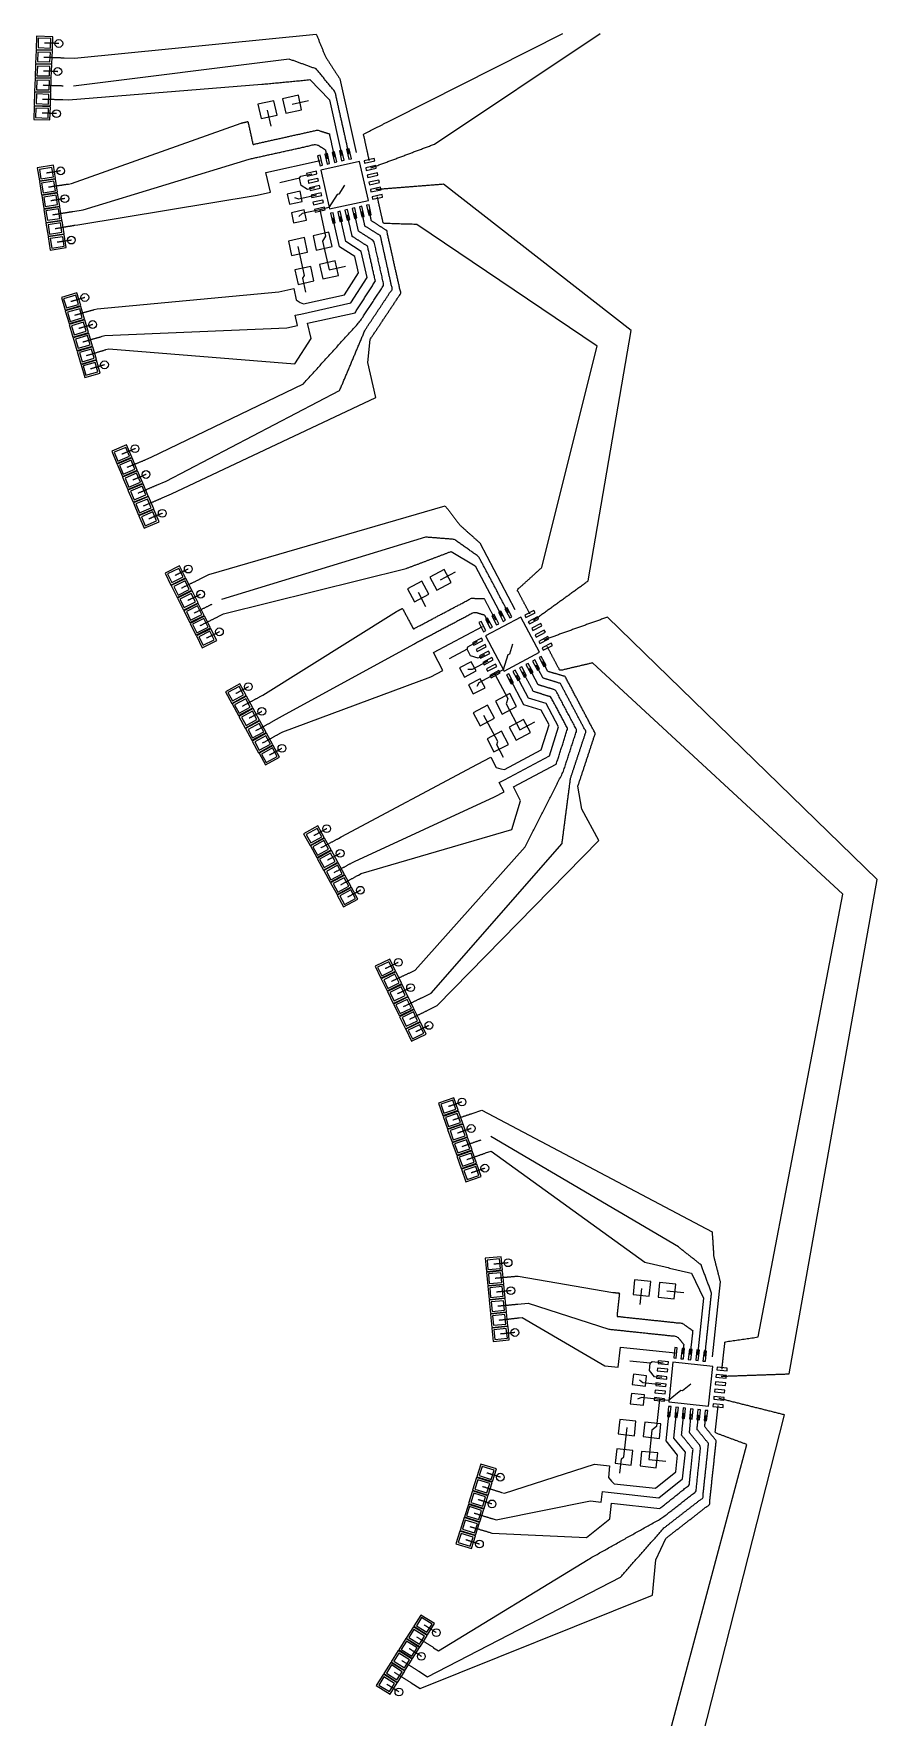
# Model space of a CAD drawing. Header units: millimetres. Extents: x 205 to 336, y 438 to 916.
# Drawn here: x 278.6 to 335.7, y 801.9 to 915.9 of the extents above; entities that cross this region are included whole.
import ezdxf

# ---------------------------------------------------------------- set-up
doc = ezdxf.new("R2010")
doc.units = ezdxf.units.MM
doc.header["$MEASUREMENT"] = 0
doc.layers.add('1_top copper', color=18, linetype='Continuous', true_color=0x000000)

msp = doc.modelspace()

# ---------------------------------------------------------------- linework, layer by layer
at = {"layer": '1_top copper'}
for p, q in [((281.33, 914.26), (297.7, 915.9)), ((302.92, 910.14), (314.39, 915.93)), ((305.7, 908.44), (316.93, 915.93)), ((280.63, 914.29), (281.33, 914.26)), ((295.87, 914.2), (281.27, 912.38)), ((280.94, 911.45), (294.03, 912.5)), ((280.54, 911.46), (280.94, 911.45)), ((281.13, 905.77), (292.63, 909.87)), ((281.92, 903.99), (293.17, 907.43)), ((280.93, 905.74), (281.13, 905.77)), ((281.57, 902.98), (293.71, 904.99)), ((319.03, 895.82), (306.31, 905.72)), ((281.22, 903.88), (281.92, 903.99)), ((281.37, 902.95), (281.57, 902.98)), ((316.73, 894.75), (304.51, 903)), ((282.87, 897.29), (295.17, 898.44)), ((282.68, 897.23), (282.87, 897.29)), ((283.4, 895.48), (295.71, 896)), ((316.12, 878.86), (319.03, 895.82)), ((283.21, 895.42), (283.4, 895.48)), ((283.47, 894.52), (283.66, 894.57)), ((283.66, 894.57), (296.26, 893.56)), ((312.98, 879.77), (316.73, 894.75)), ((286.54, 887.23), (296.83, 892.2)), ((287.55, 885.61), (299.28, 891.74)), ((287.91, 884.74), (301.74, 891.28)), ((286.17, 887.07), (286.54, 887.23)), ((286.9, 885.34), (287.55, 885.61)), ((287.27, 884.47), (287.91, 884.74)), ((290.44, 879.28), (306.42, 883.94)), ((305.11, 881.81), (291.28, 877.59)), ((291.43, 876.61), (303.79, 879.69)), ((289.81, 878.96), (290.44, 879.28)), ((291.07, 876.43), (291.43, 876.61)), ((294.09, 871.11), (303.13, 876.77)), ((335.68, 858.62), (317.42, 876.39)), ((295.43, 869.7), (304.3, 874.57)), ((333.35, 857.62), (316.41, 873.29)), ((295.44, 868.63), (305.47, 872.36)), ((293.91, 871.01), (294.09, 871.11)), ((294.81, 869.36), (295.43, 869.7)), ((295.26, 868.53), (295.44, 868.63)), ((299.38, 861.5), (308.61, 866.43)), ((300.29, 859.84), (309.77, 864.22)), ((299.21, 861.4), (299.38, 861.5)), ((300.74, 859.02), (310.94, 862.01)), ((304.39, 852.48), (311.85, 860.84)), ((305.48, 850.92), (314.34, 861.05)), ((305.89, 850.07), (316.84, 861.26)), ((300.11, 859.75), (300.29, 859.84)), ((300.56, 858.92), (300.74, 859.02)), ((329.71, 825.12), (335.68, 858.62)), ((327.61, 827.62), (333.35, 857.62)), ((304.03, 852.3), (304.39, 852.48)), ((304.85, 850.61), (305.48, 850.92)), ((305.26, 849.76), (305.89, 850.07)), ((308.25, 842.76), (308.91, 842.99)), ((308.91, 842.99), (324.5, 834.74)), ((322.22, 833.72), (309.53, 841.21)), ((309.17, 840.09), (309.55, 840.22)), ((309.55, 840.22), (319.94, 832.69)), ((311.17, 831.73), (311.37, 831.75)), ((311.37, 831.75), (317.77, 830.64)), ((311.35, 829.85), (312.06, 829.92)), ((312.06, 829.92), (317.5, 828.15)), ((311.44, 828.92), (311.64, 828.93)), ((311.64, 828.93), (317.24, 825.67)), ((320.42, 787.07), (329.41, 822.34)), ((318.39, 788.6), (326.84, 820.34)), ((310.44, 817.03), (316.53, 819)), ((310.25, 817.09), (310.44, 817.03)), ((309.88, 815.23), (316.27, 816.51)), ((309.69, 815.29), (309.88, 815.23)), ((309.41, 814.39), (309.6, 814.33)), ((309.6, 814.33), (316, 814.03)), ((305.99, 806.36), (316.11, 812.55)), ((305.24, 804.6), (318.29, 811.34)), ((304.73, 803.81), (320.47, 810.12)), ((305.65, 806.57), (305.99, 806.36)), ((304.64, 804.98), (305.24, 804.6)), ((304.14, 804.18), (304.73, 803.81))]:
    msp.add_line(p, q, dxfattribs=at)
for points in [[(279.84, 914.83), (279.87, 915.72), (278.77, 915.76), (278.74, 914.86)], [(279.72, 914.95), (279.74, 915.6), (278.89, 915.63), (278.87, 914.98)], [(279.77, 912.93), (279.8, 913.83), (278.7, 913.86), (278.67, 912.96)], [(279.81, 913.88), (279.84, 914.78), (278.74, 914.81), (278.71, 913.91)], [(279.68, 914.01), (279.71, 914.65), (278.86, 914.68), (278.84, 914.03)], [(279.74, 911.98), (279.77, 912.88), (278.67, 912.91), (278.64, 912.01)], [(279.62, 912.11), (279.64, 912.76), (278.79, 912.78), (278.77, 912.13)], [(279.65, 913.06), (279.67, 913.71), (278.83, 913.73), (278.8, 913.08)], [(279.71, 911.03), (279.74, 911.93), (278.64, 911.96), (278.61, 911.06)], [(279.59, 911.16), (279.61, 911.81), (278.76, 911.84), (278.74, 911.19)], [(296.71, 910.77), (296.5, 911.75), (295.42, 911.51), (295.64, 910.54)], [(279.68, 910.08), (279.71, 910.98), (278.61, 911.01), (278.58, 910.12)], [(279.56, 910.21), (279.58, 910.86), (278.73, 910.89), (278.71, 910.24)], [(295.05, 910.41), (294.84, 911.38), (293.76, 911.14), (293.98, 910.17)], [(300.08, 907.45), (299.93, 908.13), (299.76, 908.09), (299.91, 907.42)], [(280.05, 906.12), (279.91, 907.01), (278.82, 906.84), (278.96, 905.95)], [(298.13, 907.02), (297.98, 907.7), (297.8, 907.66), (297.96, 906.98)], [(301.23, 904.63), (300.64, 907.27), (298.01, 906.68), (298.59, 904.05)], [(298.61, 907.13), (298.46, 907.81), (298.29, 907.77), (298.44, 907.09)], [(299.1, 907.24), (298.95, 907.91), (298.78, 907.88), (298.93, 907.2)], [(299.59, 907.35), (299.44, 908.02), (299.27, 907.99), (299.42, 907.31)], [(300.98, 907.15), (301.66, 907.3), (301.62, 907.47), (300.94, 907.32)], [(301.09, 906.66), (301.77, 906.82), (301.73, 906.99), (301.05, 906.84)], [(279.91, 906.22), (279.81, 906.87), (278.97, 906.73), (279.07, 906.09)], [(280.2, 905.18), (280.06, 906.07), (278.97, 905.9), (279.11, 905.01)], [(280.05, 905.28), (279.95, 905.93), (279.11, 905.8), (279.21, 905.15)], [(297.08, 906.28), (297.75, 906.43), (297.72, 906.61), (297.04, 906.45)], [(297.18, 905.8), (297.86, 905.95), (297.82, 906.12), (297.15, 905.97)], [(301.2, 906.18), (301.88, 906.33), (301.84, 906.5), (301.16, 906.35)], [(301.31, 905.69), (301.98, 905.84), (301.95, 906.01), (301.27, 905.86)], [(280.34, 904.24), (280.2, 905.13), (279.12, 904.96), (279.26, 904.07)], [(280.2, 904.35), (280.1, 904.99), (279.26, 904.86), (279.36, 904.22)], [(296.76, 904.56), (296.61, 905.25), (295.73, 905.05), (295.89, 904.37)], [(297.29, 905.31), (297.97, 905.46), (297.93, 905.63), (297.25, 905.48)], [(297.4, 904.82), (298.08, 904.97), (298.04, 905.14), (297.36, 904.99)], [(297.51, 904.33), (298.19, 904.48), (298.15, 904.65), (297.47, 904.5)], [(301.41, 905.2), (302.09, 905.35), (302.05, 905.52), (301.38, 905.37)], [(301.52, 904.71), (302.2, 904.86), (302.16, 905.03), (301.49, 904.88)], [(280.49, 903.3), (280.35, 904.19), (279.26, 904.02), (279.4, 903.13)], [(280.35, 903.41), (280.25, 904.05), (279.41, 903.92), (279.51, 903.28)], [(297.05, 903.29), (296.89, 903.98), (296.02, 903.78), (296.17, 903.1)], [(297.62, 903.84), (298.3, 903.99), (298.26, 904.17), (297.58, 904.01)], [(298.99, 903.11), (298.84, 903.79), (298.67, 903.76), (298.82, 903.08)], [(299.48, 903.22), (299.33, 903.9), (299.16, 903.86), (299.31, 903.19)], [(299.97, 903.33), (299.82, 904.01), (299.65, 903.97), (299.8, 903.29)], [(300.46, 903.44), (300.31, 904.12), (300.14, 904.08), (300.29, 903.4)], [(300.95, 903.55), (300.8, 904.23), (300.63, 904.19), (300.78, 903.51)], [(301.43, 903.66), (301.28, 904.34), (301.11, 904.3), (301.26, 903.62)], [(280.64, 902.37), (280.5, 903.25), (279.41, 903.08), (279.55, 902.2)], [(280.49, 902.47), (280.39, 903.11), (279.55, 902.98), (279.65, 902.34)], [(298.78, 901.5), (298.56, 902.48), (297.49, 902.24), (297.7, 901.26)], [(280.78, 901.43), (280.65, 902.32), (279.56, 902.15), (279.7, 901.26)], [(280.64, 901.53), (280.54, 902.17), (279.7, 902.04), (279.8, 901.4)], [(297.12, 901.13), (296.9, 902.11), (295.83, 901.87), (296.04, 900.89)], [(297.55, 899.18), (297.33, 900.16), (296.26, 899.92), (296.48, 898.94)], [(299.21, 899.55), (298.99, 900.53), (297.92, 900.29), (298.14, 899.31)], [(281.76, 897.5), (281.5, 898.36), (280.45, 898.05), (280.7, 897.19)], [(281.6, 897.58), (281.42, 898.2), (280.6, 897.97), (280.79, 897.34)], [(282.02, 896.58), (281.77, 897.45), (280.71, 897.14), (280.97, 896.28)], [(281.87, 896.67), (281.69, 897.29), (280.87, 897.05), (281.05, 896.43)], [(282.29, 895.67), (282.04, 896.53), (280.98, 896.23), (281.23, 895.36)], [(282.13, 895.76), (281.95, 896.38), (281.13, 896.14), (281.32, 895.52)], [(282.55, 894.76), (282.3, 895.62), (281.25, 895.32), (281.5, 894.45)], [(282.4, 894.84), (282.22, 895.47), (281.4, 895.23), (281.58, 894.61)], [(282.82, 893.85), (282.57, 894.71), (281.51, 894.4), (281.76, 893.54)], [(282.66, 893.93), (282.48, 894.56), (281.67, 894.32), (281.85, 893.69)], [(283.08, 892.93), (282.83, 893.8), (281.78, 893.49), (282.03, 892.63)], [(282.93, 893.02), (282.75, 893.64), (281.93, 893.41), (282.11, 892.78)], [(285.22, 887.23), (284.87, 888.06), (283.86, 887.63), (284.21, 886.8)], [(285.06, 887.3), (284.81, 887.89), (284.02, 887.56), (284.28, 886.97)], [(285.59, 886.35), (285.24, 887.18), (284.23, 886.76), (284.58, 885.93)], [(285.43, 886.42), (285.18, 887.02), (284.39, 886.69), (284.64, 886.09)], [(285.96, 885.48), (285.61, 886.31), (284.6, 885.88), (284.95, 885.05)], [(285.8, 885.54), (285.54, 886.14), (284.76, 885.81), (285.01, 885.21)], [(286.33, 884.6), (285.98, 885.43), (284.96, 885), (285.31, 884.18)], [(286.16, 884.67), (285.91, 885.27), (285.13, 884.94), (285.38, 884.34)], [(286.7, 883.73), (286.35, 884.56), (285.33, 884.13), (285.68, 883.3)], [(286.53, 883.79), (286.28, 884.39), (285.5, 884.06), (285.75, 883.46)], [(287.06, 882.85), (286.72, 883.68), (285.7, 883.25), (286.05, 882.42)], [(286.9, 882.92), (286.65, 883.52), (285.87, 883.19), (286.12, 882.59)], [(288.85, 879.06), (288.45, 879.87), (287.47, 879.38), (287.87, 878.57)], [(288.69, 879.12), (288.4, 879.7), (287.64, 879.32), (287.93, 878.74)], [(306.83, 878.73), (306.36, 879.62), (305.39, 879.1), (305.86, 878.22)], [(289.28, 878.21), (288.88, 879.02), (287.89, 878.53), (288.29, 877.72)], [(289.11, 878.27), (288.82, 878.85), (288.06, 878.47), (288.35, 877.89)], [(305.33, 877.94), (304.86, 878.82), (303.89, 878.31), (304.36, 877.42)], [(289.7, 877.36), (289.3, 878.17), (288.32, 877.68), (288.72, 876.87)], [(289.53, 877.42), (289.24, 878), (288.48, 877.62), (288.77, 877.04)], [(290.12, 876.51), (289.72, 877.31), (288.74, 876.82), (289.14, 876.02)], [(289.96, 876.57), (289.67, 877.15), (288.91, 876.77), (289.2, 876.19)], [(290.55, 875.66), (290.15, 876.46), (289.16, 875.97), (289.56, 875.17)], [(290.38, 875.71), (290.09, 876.3), (289.33, 875.92), (289.62, 875.34)], [(309.63, 875.72), (309.3, 876.33), (309.15, 876.25), (309.47, 875.64)], [(312.81, 874.01), (311.55, 876.39), (309.16, 875.13), (310.42, 872.74)], [(310.07, 875.95), (309.74, 876.57), (309.59, 876.48), (309.91, 875.87)], [(310.51, 876.19), (310.19, 876.8), (310.03, 876.72), (310.36, 876.1)], [(310.95, 876.42), (310.63, 877.03), (310.47, 876.95), (310.8, 876.34)], [(311.9, 876.37), (312.52, 876.69), (312.43, 876.85), (311.82, 876.52)], [(312.14, 875.93), (312.75, 876.25), (312.67, 876.41), (312.05, 876.08)], [(290.97, 874.81), (290.57, 875.61), (289.59, 875.12), (289.99, 874.32)], [(290.8, 874.86), (290.51, 875.45), (289.75, 875.07), (290.04, 874.49)], [(308.37, 874.5), (308.98, 874.82), (308.9, 874.98), (308.28, 874.65)], [(309.18, 875.48), (308.86, 876.1), (308.71, 876.02), (309.03, 875.4)], [(312.37, 875.48), (312.98, 875.81), (312.9, 875.96), (312.29, 875.64)], [(312.6, 875.04), (313.22, 875.37), (313.14, 875.52), (312.52, 875.2)], [(312.84, 874.6), (313.45, 874.93), (313.37, 875.08), (312.76, 874.75)], [(308.6, 874.06), (309.21, 874.38), (309.13, 874.54), (308.52, 874.21)], [(308.83, 873.61), (309.45, 873.94), (309.37, 874.09), (308.75, 873.77)], [(313.07, 874.16), (313.69, 874.48), (313.6, 874.64), (312.99, 874.31)], [(308.52, 872.76), (308.19, 873.37), (307.4, 872.95), (307.73, 872.33)], [(309.07, 873.17), (309.68, 873.5), (309.6, 873.65), (308.99, 873.33)], [(309.3, 872.73), (309.92, 873.05), (309.83, 873.21), (309.22, 872.88)], [(309.54, 872.29), (310.15, 872.61), (310.07, 872.77), (309.45, 872.44)], [(311.5, 872.18), (311.17, 872.8), (311.02, 872.72), (311.34, 872.1)], [(311.94, 872.42), (311.61, 873.03), (311.46, 872.95), (311.78, 872.33)], [(312.38, 872.65), (312.06, 873.26), (311.9, 873.18), (312.23, 872.57)], [(312.82, 872.88), (312.5, 873.5), (312.34, 873.42), (312.67, 872.8)], [(313.27, 873.12), (312.94, 873.73), (312.79, 873.65), (313.11, 873.04)], [(292.96, 871.08), (292.53, 871.87), (291.56, 871.34), (291.99, 870.55)], [(292.79, 871.13), (292.48, 871.7), (291.73, 871.29), (292.04, 870.72)], [(309.13, 871.61), (308.8, 872.22), (308.01, 871.8), (308.33, 871.19)], [(311.06, 871.95), (310.73, 872.56), (310.58, 872.48), (310.9, 871.87)], [(293.41, 870.24), (292.98, 871.03), (292.01, 870.51), (292.44, 869.72)], [(293.24, 870.29), (292.93, 870.86), (292.18, 870.46), (292.49, 869.89)], [(309.77, 869.54), (309.3, 870.42), (308.33, 869.91), (308.8, 869.03)], [(311.27, 870.34), (310.8, 871.22), (309.83, 870.71), (310.3, 869.82)], [(293.86, 869.41), (293.43, 870.2), (292.47, 869.67), (292.9, 868.88)], [(293.69, 869.46), (293.38, 870.03), (292.64, 869.62), (292.95, 869.05)], [(294.32, 868.57), (293.89, 869.36), (292.92, 868.84), (293.35, 868.05)], [(312.21, 868.57), (311.74, 869.45), (310.77, 868.94), (311.24, 868.05)], [(294.15, 868.62), (293.84, 869.19), (293.09, 868.79), (293.4, 868.22)], [(294.77, 867.74), (294.34, 868.53), (293.37, 868), (293.8, 867.21)], [(294.6, 867.79), (294.29, 868.36), (293.54, 867.95), (293.85, 867.38)], [(310.71, 867.77), (310.24, 868.66), (309.27, 868.14), (309.73, 867.26)], [(295.22, 866.9), (294.79, 867.69), (293.83, 867.17), (294.26, 866.38)], [(295.05, 866.95), (294.74, 867.53), (294, 867.12), (294.31, 866.55)], [(298.25, 861.46), (297.82, 862.25), (296.85, 861.72), (297.29, 860.93)], [(298.08, 861.51), (297.77, 862.08), (297.02, 861.67), (297.33, 861.1)], [(298.71, 860.63), (298.27, 861.42), (297.31, 860.89), (297.74, 860.1)], [(298.54, 860.68), (298.22, 861.25), (297.48, 860.84), (297.79, 860.27)], [(299.16, 859.79), (298.73, 860.58), (297.76, 860.05), (298.2, 859.26)], [(298.99, 859.84), (298.68, 860.41), (297.93, 860), (298.25, 859.43)], [(299.62, 858.96), (299.19, 859.75), (298.22, 859.22), (298.65, 858.43)], [(299.45, 859.01), (299.14, 859.58), (298.39, 859.17), (298.7, 858.6)], [(300.07, 858.12), (299.64, 858.91), (298.68, 858.39), (299.11, 857.6)], [(299.9, 858.17), (299.59, 858.74), (298.85, 858.34), (299.16, 857.77)], [(300.53, 857.29), (300.1, 858.08), (299.13, 857.55), (299.56, 856.76)], [(300.36, 857.34), (300.05, 857.91), (299.3, 857.5), (299.61, 856.93)], [(303.07, 852.41), (302.68, 853.22), (301.69, 852.74), (302.08, 851.93)], [(302.9, 852.47), (302.62, 853.05), (301.86, 852.68), (302.14, 852.1)], [(303.49, 851.56), (303.09, 852.37), (302.1, 851.89), (302.5, 851.08)], [(303.32, 851.61), (303.03, 852.2), (302.27, 851.83), (302.55, 851.24)], [(303.9, 850.7), (303.51, 851.51), (302.52, 851.03), (302.91, 850.22)], [(303.73, 850.76), (303.45, 851.34), (302.68, 850.97), (302.97, 850.39)], [(304.32, 849.85), (303.92, 850.66), (302.93, 850.18), (303.33, 849.37)], [(304.15, 849.91), (303.86, 850.49), (303.1, 850.12), (303.38, 849.53)], [(304.73, 848.99), (304.34, 849.8), (303.35, 849.32), (303.74, 848.51)], [(304.56, 849.05), (304.28, 849.64), (303.51, 849.26), (303.8, 848.68)], [(305.14, 848.14), (304.75, 848.95), (303.76, 848.47), (304.16, 847.66)], [(304.98, 848.2), (304.69, 848.78), (303.93, 848.41), (304.21, 847.82)], [(307.31, 842.98), (307.02, 843.83), (305.98, 843.47), (306.27, 842.62)], [(307.15, 843.06), (306.94, 843.67), (306.14, 843.39), (306.35, 842.78)], [(307.62, 842.08), (307.33, 842.93), (306.29, 842.57), (306.59, 841.72)], [(307.47, 842.16), (307.25, 842.77), (306.45, 842.5), (306.66, 841.88)], [(307.94, 841.19), (307.64, 842.04), (306.6, 841.68), (306.9, 840.82)], [(307.78, 841.26), (307.56, 841.88), (306.76, 841.6), (306.97, 840.98)], [(308.25, 840.29), (307.95, 841.14), (306.91, 840.78), (307.21, 839.93)], [(308.09, 840.36), (307.88, 840.98), (307.07, 840.7), (307.29, 840.09)], [(308.56, 839.39), (308.26, 840.24), (307.22, 839.88), (307.52, 839.03)], [(308.4, 839.47), (308.19, 840.08), (307.38, 839.8), (307.6, 839.19)], [(308.87, 838.49), (308.57, 839.34), (307.54, 838.98), (307.83, 838.13)], [(308.71, 838.57), (308.5, 839.18), (307.69, 838.91), (307.91, 838.29)], [(310.31, 832.16), (310.22, 833.05), (309.13, 832.95), (309.22, 832.05)], [(310.17, 832.27), (310.11, 832.92), (309.27, 832.83), (309.33, 832.19)], [(310.4, 831.21), (310.32, 832.11), (309.22, 832), (309.31, 831.11)], [(310.27, 831.32), (310.2, 831.97), (309.36, 831.89), (309.42, 831.24)], [(310.5, 830.27), (310.41, 831.16), (309.31, 831.06), (309.4, 830.16)], [(310.36, 830.38), (310.3, 831.03), (309.45, 830.94), (309.51, 830.3)], [(320.24, 830.38), (320.35, 831.37), (319.25, 831.49), (319.15, 830.49)], [(321.93, 830.2), (322.04, 831.19), (320.94, 831.31), (320.84, 830.31)], [(310.59, 829.32), (310.5, 830.22), (309.41, 830.11), (309.49, 829.21)], [(310.45, 829.43), (310.39, 830.08), (309.54, 830), (309.61, 829.35)], [(310.68, 828.38), (310.59, 829.27), (309.5, 829.16), (309.59, 828.27)], [(310.77, 827.43), (310.69, 828.33), (309.59, 828.22), (309.68, 827.32)], [(310.54, 828.49), (310.48, 829.14), (309.63, 829.05), (309.7, 828.41)], [(310.64, 827.54), (310.57, 828.19), (309.73, 828.11), (309.79, 827.46)], [(320.84, 825.83), (321.53, 825.75), (321.55, 825.93), (320.86, 826)], [(322.07, 826.19), (322.14, 826.88), (321.97, 826.9), (321.9, 826.21)], [(322.57, 826.13), (322.64, 826.83), (322.47, 826.84), (322.39, 826.15)], [(323.06, 826.08), (323.14, 826.77), (322.96, 826.79), (322.89, 826.1)], [(323.56, 826.03), (323.64, 826.72), (323.46, 826.74), (323.39, 826.05)], [(324.06, 825.98), (324.13, 826.67), (323.96, 826.69), (323.88, 825.99)], [(320, 824.29), (320.07, 824.99), (319.17, 825.09), (319.1, 824.39)], [(320.73, 824.83), (321.43, 824.76), (321.44, 824.93), (320.75, 825.01)], [(320.79, 825.33), (321.48, 825.25), (321.5, 825.43), (320.81, 825.5)], [(324.25, 822.94), (324.54, 825.62), (321.85, 825.91), (321.57, 823.22)], [(324.76, 824.9), (325.46, 824.83), (325.47, 825.01), (324.78, 825.08)], [(324.82, 825.4), (325.51, 825.33), (325.53, 825.5), (324.84, 825.58)], [(319.86, 823), (319.93, 823.7), (319.04, 823.79), (318.96, 823.1)], [(320.63, 823.84), (321.32, 823.76), (321.34, 823.94), (320.65, 824.01)], [(320.68, 824.33), (321.37, 824.26), (321.39, 824.43), (320.7, 824.51)], [(324.66, 823.91), (325.35, 823.84), (325.37, 824.01), (324.68, 824.08)], [(324.71, 824.41), (325.4, 824.33), (325.42, 824.51), (324.73, 824.58)], [(320.58, 823.34), (321.27, 823.27), (321.28, 823.44), (320.59, 823.51)], [(321.65, 822.21), (321.72, 822.9), (321.55, 822.92), (321.47, 822.23)], [(322.14, 822.16), (322.22, 822.85), (322.04, 822.87), (321.97, 822.18)], [(322.64, 822.1), (322.71, 822.8), (322.54, 822.81), (322.47, 822.12)], [(323.14, 822.05), (323.21, 822.74), (323.04, 822.76), (322.96, 822.07)], [(323.64, 822), (323.71, 822.69), (323.54, 822.71), (323.46, 822.02)], [(324.13, 821.95), (324.21, 822.64), (324.03, 822.65), (323.96, 821.96)], [(324.55, 822.92), (325.24, 822.84), (325.26, 823.02), (324.57, 823.09)], [(324.61, 823.41), (325.3, 823.34), (325.32, 823.51), (324.62, 823.59)], [(319.24, 820.93), (319.34, 821.92), (318.25, 822.04), (318.14, 821.05)], [(320.93, 820.75), (321.03, 821.74), (319.94, 821.86), (319.83, 820.87)], [(319.02, 818.94), (319.13, 819.94), (318.04, 820.05), (317.93, 819.06)], [(320.71, 818.76), (320.82, 819.76), (319.73, 819.87), (319.62, 818.88)], [(309.34, 816.91), (309.61, 817.77), (308.56, 818.1), (308.29, 817.24)], [(309.26, 817.07), (309.46, 817.69), (308.65, 817.94), (308.45, 817.32)], [(309.63, 817.82), (309.9, 818.68), (308.85, 819), (308.58, 818.15)], [(309.55, 817.97), (309.74, 818.59), (308.93, 818.85), (308.74, 818.23)], [(309.06, 816), (309.33, 816.86), (308.28, 817.19), (308.01, 816.33)], [(308.98, 816.16), (309.17, 816.78), (308.36, 817.03), (308.17, 816.41)], [(308.78, 815.1), (309.05, 815.96), (308, 816.28), (307.73, 815.43)], [(308.7, 815.25), (308.89, 815.87), (308.08, 816.13), (307.88, 815.51)], [(308.49, 814.19), (308.76, 815.05), (307.71, 815.38), (307.44, 814.52)], [(308.41, 814.35), (308.61, 814.97), (307.79, 815.22), (307.6, 814.6)], [(308.21, 813.28), (308.48, 814.14), (307.43, 814.47), (307.16, 813.61)], [(308.13, 813.44), (308.32, 814.06), (307.51, 814.31), (307.32, 813.69)], [(304.73, 806.63), (305.21, 807.39), (304.28, 807.98), (303.8, 807.22)], [(304.69, 806.8), (305.03, 807.35), (304.32, 807.81), (303.97, 807.26)], [(305.23, 807.44), (305.71, 808.2), (304.78, 808.78), (304.3, 808.02)], [(305.19, 807.61), (305.54, 808.16), (304.82, 808.61), (304.48, 808.06)], [(304.22, 805.83), (304.7, 806.59), (303.77, 807.18), (303.29, 806.42)], [(304.18, 806), (304.53, 806.55), (303.81, 807), (303.46, 806.45)], [(303.21, 804.22), (303.69, 804.98), (302.76, 805.57), (302.28, 804.81)], [(303.17, 804.39), (303.51, 804.94), (302.8, 805.4), (302.45, 804.85)], [(303.71, 805.02), (304.19, 805.79), (303.26, 806.37), (302.78, 805.61)], [(303.67, 805.2), (304.02, 805.75), (303.3, 806.2), (302.96, 805.65)], [(302.7, 803.42), (303.18, 804.18), (302.25, 804.77), (301.77, 804)], [(302.66, 803.59), (303.01, 804.14), (302.29, 804.59), (301.94, 804.04)]]:
    msp.add_lwpolyline(points, close=True, dxfattribs=at)
for points in [[(297.27, 912.81), (298.59, 911.45), (299.43, 907.67)], [(299.3, 912.86), (300.41, 907.88)], [(294.39, 910.74), (294.63, 909.67)], [(296.07, 911.14), (297.19, 911.39)], [(294.6, 905.18), (294.3, 906.53), (297.97, 907.34)], [(296.57, 906.13), (295.23, 905.83)], [(297.61, 905.47), (297.12, 905.36), (296.68, 905.64), (296.57, 906.13), (296.66, 906.28), (297.4, 906.44)], [(293.71, 904.99), (294.6, 905.18)], [(297.72, 904.98), (296.53, 904.71), (296.25, 904.81)], [(299.62, 905.66), (299.24, 905.06), (299.12, 905.03), (298.55, 904.14), (297.94, 904), (296.74, 903.74), (296.53, 903.54)], [(296.67, 896.93), (300.04, 897.68), (301.14, 899.41), (300.75, 901.17), (299.7, 901.84), (299.32, 903.54)], [(297.94, 904), (298.34, 902.2), (298.13, 901.87), (298.57, 899.92), (299.69, 900.17)], [(300.57, 902.54), (300.3, 903.76)], [(296.18, 898.66), (296.35, 897.89), (296.62, 897.72), (296.85, 897.62), (299.61, 898.23), (300.56, 899.72), (300.31, 900.82), (299.27, 901.48), (298.83, 903.44)], [(297, 898.42), (296.79, 899.37), (296.91, 899.55), (296.47, 901.5)], [(295.17, 898.44), (296.18, 898.66)], [(295.71, 896), (296.43, 896.16), (296.27, 896.85)], [(296.27, 896.85), (296.67, 896.93)], [(297.12, 896.31), (300.33, 897.02)], [(296.26, 893.56), (297.35, 895.27), (297.12, 896.31)], [(301.19, 893.64), (301.35, 895.21)], [(301.74, 891.28), (301.19, 893.64)], [(306.83, 880.84), (308.46, 879.88), (310.27, 876.45)], [(308.77, 881.43), (311.15, 876.92)], [(306.11, 878.92), (307.13, 879.46)], [(304.6, 878.09), (305.11, 877.12)], [(306.27, 872.78), (305.63, 874), (308.95, 875.75)], [(307.92, 874.22), (306.7, 873.57)], [(309.1, 873.85), (308.66, 873.62), (308.15, 873.78), (307.92, 874.22), (307.97, 874.39), (308.63, 874.74)], [(310.99, 874.57), (310.78, 873.89), (310.67, 873.83), (310.35, 872.82), (309.8, 872.53), (308.72, 871.95), (308.57, 871.7)], [(305.47, 872.36), (306.27, 872.78)], [(309.33, 873.41), (308.25, 872.84), (307.96, 872.85)], [(312.73, 871.81), (312.14, 872.92)], [(309.52, 866.91), (309.89, 866.21), (310.2, 866.12), (310.44, 866.08), (312.94, 867.4), (313.46, 869.09), (312.93, 870.08), (311.75, 870.45), (310.82, 872.22)], [(309.8, 872.53), (310.67, 870.89), (310.55, 870.52), (311.49, 868.75), (312.5, 869.29)], [(310.45, 865.37), (313.5, 866.99), (314.1, 868.95), (313.26, 870.54), (312.08, 870.9), (311.26, 872.45)], [(310.38, 866.89), (309.92, 867.75), (309.99, 867.96), (309.05, 869.73)], [(308.61, 866.43), (309.52, 866.91)], [(311.05, 864.89), (313.95, 866.43)], [(309.77, 864.22), (310.42, 864.56), (310.09, 865.19)], [(310.09, 865.19), (310.45, 865.37)], [(310.94, 862.01), (311.54, 863.95), (311.05, 864.89)], [(315.68, 863.39), (315.42, 864.95)], [(316.84, 861.26), (315.68, 863.39)], [(323.1, 831.94), (323.92, 830.24), (323.51, 826.38)], [(319.72, 830.91), (319.6, 829.82)], [(321.44, 830.75), (322.58, 830.63)], [(325.05, 831.35), (324.51, 826.28)], [(318.15, 825.57), (318.29, 826.94), (322.02, 826.54)], [(320.31, 825.84), (318.94, 825.99)], [(321.09, 824.88), (320.59, 824.93), (320.26, 825.35), (320.31, 825.84), (320.45, 825.96), (321.19, 825.88)], [(317.24, 825.67), (318.15, 825.57)], [(323.05, 824.42), (322.5, 823.98), (322.38, 823.99), (321.55, 823.32), (320.93, 823.39), (319.71, 823.52), (319.45, 823.4)], [(321.04, 824.38), (319.82, 824.51), (319.59, 824.69)], [(317.47, 817.1), (320.9, 816.73), (322.5, 818.02), (322.69, 819.81), (321.91, 820.77), (322.09, 822.51)], [(317.56, 818.89), (317.48, 818.1), (317.68, 817.85), (317.86, 817.68), (320.67, 817.38), (322.04, 818.49), (322.16, 819.61), (321.38, 820.58), (321.6, 822.56)], [(320.93, 823.39), (320.73, 821.55), (320.43, 821.31), (320.22, 819.32), (321.36, 819.2)], [(318.26, 818.39), (318.36, 819.36), (318.53, 819.5), (318.74, 821.49)], [(322.96, 821.16), (323.09, 822.41)], [(316.53, 819), (317.56, 818.89)], [(316.27, 816.51), (316.99, 816.43), (317.07, 817.14)], [(317.07, 817.14), (317.47, 817.1)], [(316, 814.03), (317.58, 815.31), (317.7, 816.36)], [(317.7, 816.36), (320.97, 816.01)], [(320.7, 812.53), (321.36, 813.97)], [(320.47, 810.12), (320.7, 812.53)]]:
    msp.add_lwpolyline(points, dxfattribs=at)
for centre in [(280.28, 915.26), (280.21, 913.36), (280.12, 910.51), (280.4, 906.63), (280.69, 904.75), (281.13, 901.94), (282.04, 898.05), (282.57, 896.22), (283.37, 893.49), (285.44, 887.81), (286.18, 886.06), (287.28, 883.43), (289.04, 879.65), (289.88, 877.95), (291.15, 875.4), (293.11, 871.68), (294.02, 870.01), (295.38, 867.5), (298.41, 862.06), (299.32, 860.39), (300.69, 857.89), (303.26, 853), (304.09, 851.29), (305.33, 848.73), (307.57, 843.54), (308.19, 841.75), (309.12, 839.06), (310.69, 832.65), (310.88, 830.76), (311.15, 827.92), (310.17, 818.12), (309.6, 816.31), (308.75, 813.59), (305.83, 807.59), (304.82, 805.98), (303.3, 803.57)]:
    msp.add_circle(centre, 0.264, dxfattribs=at)
for points, knots in [([(280.28, 915.26), (280.27, 915.26), (280.25, 915.26), (279.78, 915.28), (279.3, 915.29)], [0, 0, 0, 0.0353553, 0.0353553, 0.9853553, 0.9853553, 0.9853553]), ([(297.7, 915.9), (298.02, 915.13), (298.33, 914.36), (298.82, 913.61), (299.3, 912.86)], [3.998617, 3.998617, 3.998617, 5.91041, 5.91041, 8.189625, 8.189625, 8.189625]), ([(280.21, 913.36), (280.2, 913.36), (280.19, 913.36), (279.71, 913.38), (279.24, 913.39)], [0, 0, 0, 0.0353553, 0.0353553, 0.9853553, 0.9853553, 0.9853553]), ([(299.92, 907.77), (299.45, 909.88), (298.98, 911.98), (298.34, 912.76), (297.7, 913.54)], [-7.159361, -7.159361, -7.159361, -3.284361, -3.284361, -1.710098, -1.710098, -1.710098]), ([(280.12, 910.51), (280.11, 910.51), (280.09, 910.51), (279.62, 910.53), (279.14, 910.55)], [0, 0, 0, 0.0353553, 0.0353553, 0.9853553, 0.9853553, 0.9853553]), ([(292.63, 909.87), (292.85, 909.92), (293.08, 909.97), (293.25, 909.19), (293.42, 908.42), (295.59, 908.91), (297.77, 909.39), (298.18, 909.27), (298.59, 909.14), (298.76, 908.35), (298.94, 907.56)], [3.998617, 3.998617, 3.998617, 4.460667, 4.460667, 5.585667, 5.585667, 10.035667, 10.035667, 11.096327, 11.096327, 12.721327, 12.721327, 12.721327]), ([(301.3, 907.31), (301.1, 908.21), (300.9, 909.12), (301.91, 909.63), (302.92, 910.14)], [0, 0, 0, 1.5, 1.5, 2.374258, 2.374258, 2.374258]), ([(293.17, 907.43), (295.45, 907.93), (297.72, 908.44), (298.02, 908.25), (298.32, 908.06), (298.39, 907.75), (298.45, 907.45)], [3.998617, 3.998617, 3.998617, 8.015298, 8.015298, 8.722405, 8.722405, 9.347405, 9.347405, 9.347405]), ([(280.4, 906.63), (280.39, 906.63), (280.38, 906.63), (279.91, 906.55), (279.44, 906.48)], [0, 0, 0, 0.0353553, 0.0353553, 0.9853553, 0.9853553, 0.9853553]), ([(280.69, 904.75), (280.68, 904.75), (280.67, 904.75), (280.2, 904.68), (279.73, 904.6)], [0, 0, 0, 0.0353553, 0.0353553, 0.9853553, 0.9853553, 0.9853553]), ([(304.51, 903), (303.38, 903.03), (302.24, 903.07), (302.04, 903.97), (301.84, 904.87)], [4.374258, 4.374258, 4.374258, 5.248517, 5.248517, 6.748517, 6.748517, 6.748517]), ([(300.33, 897.02), (301.02, 898.09), (301.71, 899.16), (301.44, 900.34), (301.18, 901.52), (300.66, 901.86), (300.14, 902.19), (299.97, 902.92), (299.81, 903.65)], [10.382426, 10.382426, 10.382426, 12.910394, 12.910394, 15.335394, 15.335394, 16.572831, 16.572831, 18.072831, 18.072831, 18.072831]), ([(301.01, 895.85), (301.93, 897.23), (302.85, 898.62), (302.45, 900.42), (302.05, 902.23), (301.53, 902.56), (301, 902.89), (300.89, 903.38), (300.79, 903.87)], [7.938427, 7.938427, 7.938427, 11.262581, 11.262581, 14.962581, 14.962581, 16.200018, 16.200018, 17.200018, 17.200018, 17.200018]), ([(301.35, 895.21), (302.39, 896.77), (303.43, 898.34), (302.95, 900.46), (302.48, 902.58), (301.96, 902.91), (301.44, 903.25), (301.36, 903.61), (301.27, 903.98)], [8.000103, 8.000103, 8.000103, 11.748436, 11.748436, 16.098436, 16.098436, 17.335872, 17.335872, 18.085872, 18.085872, 18.085872]), ([(296.83, 892.2), (298.75, 894.32), (300.67, 896.44), (301.47, 897.66), (302.28, 898.89), (301.95, 900.38), (301.61, 901.88), (301.09, 902.21), (300.57, 902.54)], [3.998617, 3.998617, 3.998617, 8.800432, 8.800432, 11.732018, 11.732018, 14.794518, 14.794518, 16.031954, 16.031954, 16.031954]), ([(281.13, 901.94), (281.12, 901.93), (281.11, 901.93), (280.64, 901.86), (280.17, 901.79)], [0, 0, 0, 0.0353553, 0.0353553, 0.9853553, 0.9853553, 0.9853553]), ([(282.04, 898.05), (282.03, 898.04), (282.01, 898.04), (281.56, 897.91), (281.1, 897.77)], [0, 0, 0, 0.0353553, 0.0353553, 0.9853553, 0.9853553, 0.9853553]), ([(282.57, 896.22), (282.56, 896.22), (282.55, 896.21), (282.09, 896.08), (281.63, 895.95)], [0, 0, 0, 0.0353553, 0.0353553, 0.9853553, 0.9853553, 0.9853553]), ([(283.37, 893.49), (283.35, 893.48), (283.34, 893.48), (282.89, 893.35), (282.43, 893.21)], [0, 0, 0, 0.0353553, 0.0353553, 0.9853553, 0.9853553, 0.9853553]), ([(285.44, 887.81), (285.43, 887.8), (285.42, 887.8), (284.98, 887.61), (284.54, 887.43)], [0, 0, 0, 0.0353553, 0.0353553, 0.9853553, 0.9853553, 0.9853553]), ([(286.18, 886.06), (286.16, 886.05), (286.15, 886.05), (285.72, 885.86), (285.28, 885.68)], [0, 0, 0, 0.0353553, 0.0353553, 0.9853553, 0.9853553, 0.9853553]), ([(287.28, 883.43), (287.27, 883.43), (287.26, 883.42), (286.82, 883.24), (286.38, 883.05)], [0, 0, 0, 0.0353553, 0.0353553, 0.9853553, 0.9853553, 0.9853553]), ([(306.42, 883.94), (306.93, 883.28), (307.45, 882.61), (308.11, 882.02), (308.77, 881.43)], [3.998617, 3.998617, 3.998617, 5.91041, 5.91041, 8.189625, 8.189625, 8.189625]), ([(310.71, 876.69), (309.71, 878.59), (308.7, 880.49), (307.87, 881.08), (307.05, 881.66)], [-7.159361, -7.159361, -7.159361, -3.284361, -3.284361, -1.710098, -1.710098, -1.710098]), ([(289.04, 879.65), (289.02, 879.65), (289.01, 879.64), (288.59, 879.43), (288.16, 879.22)], [0, 0, 0, 0.0353553, 0.0353553, 0.9853553, 0.9853553, 0.9853553]), ([(312.17, 876.61), (311.74, 877.42), (311.3, 878.24), (312.14, 879), (312.98, 879.77)], [0, 0, 0, 1.5, 1.5, 2.374258, 2.374258, 2.374258]), ([(289.88, 877.95), (289.87, 877.95), (289.86, 877.94), (289.43, 877.73), (289.01, 877.52)], [0, 0, 0, 0.0353553, 0.0353553, 0.9853553, 0.9853553, 0.9853553]), ([(303.13, 876.77), (303.33, 876.88), (303.54, 876.99), (303.91, 876.29), (304.28, 875.59), (306.24, 876.63), (308.21, 877.67), (308.64, 877.66), (309.07, 877.65), (309.45, 876.94), (309.83, 876.22)], [3.998617, 3.998617, 3.998617, 4.460667, 4.460667, 5.585667, 5.585667, 10.035667, 10.035667, 11.096327, 11.096327, 12.721327, 12.721327, 12.721327]), ([(304.3, 874.57), (306.36, 875.66), (308.42, 876.75), (308.76, 876.64), (309.09, 876.54), (309.24, 876.26), (309.39, 875.98)], [3.998617, 3.998617, 3.998617, 8.015298, 8.015298, 8.722405, 8.722405, 9.347405, 9.347405, 9.347405]), ([(291.15, 875.4), (291.14, 875.39), (291.13, 875.39), (290.7, 875.18), (290.28, 874.97)], [0, 0, 0, 0.0353553, 0.0353553, 0.9853553, 0.9853553, 0.9853553]), ([(316.41, 873.29), (315.3, 873.03), (314.2, 872.77), (313.77, 873.58), (313.34, 874.4)], [4.374258, 4.374258, 4.374258, 5.248517, 5.248517, 6.748517, 6.748517, 6.748517]), ([(313.95, 866.43), (314.34, 867.64), (314.72, 868.85), (314.15, 869.92), (313.58, 870.99), (312.99, 871.17), (312.4, 871.36), (312.05, 872.02), (311.7, 872.68)], [10.382426, 10.382426, 10.382426, 12.910394, 12.910394, 15.335394, 15.335394, 16.572831, 16.572831, 18.072831, 18.072831, 18.072831]), ([(314.92, 865.48), (315.44, 867.05), (315.96, 868.63), (315.1, 870.27), (314.23, 871.9), (313.64, 872.08), (313.05, 872.27), (312.82, 872.71), (312.58, 873.15)], [7.938427, 7.938427, 7.938427, 11.262581, 11.262581, 14.962581, 14.962581, 16.200018, 16.200018, 17.200018, 17.200018, 17.200018]), ([(315.42, 864.95), (316.01, 866.73), (316.59, 868.51), (315.58, 870.43), (314.56, 872.36), (313.97, 872.54), (313.38, 872.72), (313.2, 873.05), (313.03, 873.38)], [8.000103, 8.000103, 8.000103, 11.748436, 11.748436, 16.098436, 16.098436, 17.335872, 17.335872, 18.085872, 18.085872, 18.085872]), ([(293.11, 871.68), (293.1, 871.67), (293.09, 871.66), (292.67, 871.44), (292.26, 871.21)], [0, 0, 0, 0.0353553, 0.0353553, 0.9853553, 0.9853553, 0.9853553]), ([(311.85, 860.84), (313.14, 863.4), (314.44, 865.95), (314.89, 867.35), (315.34, 868.74), (314.62, 870.09), (313.91, 871.45), (313.32, 871.63), (312.73, 871.81)], [3.998617, 3.998617, 3.998617, 8.800432, 8.800432, 11.732018, 11.732018, 14.794518, 14.794518, 16.031954, 16.031954, 16.031954]), ([(294.02, 870.01), (294.01, 870), (294, 869.99), (293.58, 869.77), (293.16, 869.54)], [0, 0, 0, 0.0353553, 0.0353553, 0.9853553, 0.9853553, 0.9853553]), ([(295.38, 867.5), (295.37, 867.5), (295.36, 867.49), (294.94, 867.26), (294.53, 867.04)], [0, 0, 0, 0.0353553, 0.0353553, 0.9853553, 0.9853553, 0.9853553]), ([(298.41, 862.06), (298.4, 862.05), (298.39, 862.05), (297.97, 861.82), (297.55, 861.59)], [0, 0, 0, 0.0353553, 0.0353553, 0.9853553, 0.9853553, 0.9853553]), ([(299.32, 860.39), (299.31, 860.38), (299.3, 860.38), (298.88, 860.15), (298.46, 859.92)], [0, 0, 0, 0.0353553, 0.0353553, 0.9853553, 0.9853553, 0.9853553]), ([(300.69, 857.89), (300.67, 857.88), (300.66, 857.88), (300.25, 857.65), (299.83, 857.42)], [0, 0, 0, 0.0353553, 0.0353553, 0.9853553, 0.9853553, 0.9853553]), ([(303.26, 853), (303.25, 853), (303.23, 852.99), (302.81, 852.78), (302.38, 852.58)], [0, 0, 0, 0.0353553, 0.0353553, 0.9853553, 0.9853553, 0.9853553]), ([(304.09, 851.29), (304.08, 851.29), (304.06, 851.28), (303.64, 851.07), (303.21, 850.87)], [0, 0, 0, 0.0353553, 0.0353553, 0.9853553, 0.9853553, 0.9853553]), ([(305.33, 848.73), (305.32, 848.72), (305.31, 848.72), (304.88, 848.51), (304.45, 848.3)], [0, 0, 0, 0.0353553, 0.0353553, 0.9853553, 0.9853553, 0.9853553]), ([(307.57, 843.54), (307.56, 843.54), (307.54, 843.54), (307.1, 843.38), (306.65, 843.23)], [0, 0, 0, 0.0353553, 0.0353553, 0.9853553, 0.9853553, 0.9853553]), ([(308.19, 841.75), (308.18, 841.75), (308.17, 841.74), (307.72, 841.59), (307.27, 841.43)], [0, 0, 0, 0.0353553, 0.0353553, 0.9853553, 0.9853553, 0.9853553]), ([(309.12, 839.06), (309.11, 839.05), (309.1, 839.05), (308.65, 838.89), (308.2, 838.74)], [0, 0, 0, 0.0353553, 0.0353553, 0.9853553, 0.9853553, 0.9853553]), ([(324.5, 834.74), (324.56, 833.91), (324.61, 833.07), (324.83, 832.21), (325.05, 831.35)], [3.998617, 3.998617, 3.998617, 5.91041, 5.91041, 8.189625, 8.189625, 8.189625]), ([(310.69, 832.65), (310.68, 832.65), (310.67, 832.64), (310.19, 832.6), (309.72, 832.55)], [0, 0, 0, 0.0353553, 0.0353553, 0.9853553, 0.9853553, 0.9853553]), ([(324.01, 826.33), (324.24, 828.47), (324.46, 830.61), (324.11, 831.56), (323.75, 832.51)], [-7.159361, -7.159361, -7.159361, -3.284361, -3.284361, -1.710098, -1.710098, -1.710098]), ([(310.88, 830.76), (310.86, 830.75), (310.85, 830.75), (310.38, 830.71), (309.9, 830.66)], [0, 0, 0, 0.0353553, 0.0353553, 0.9853553, 0.9853553, 0.9853553]), ([(317.77, 830.64), (318, 830.62), (318.23, 830.59), (318.14, 829.8), (318.06, 829.02), (320.27, 828.78), (322.48, 828.55), (322.84, 828.3), (323.19, 828.05), (323.1, 827.24), (323.01, 826.44)], [3.998617, 3.998617, 3.998617, 4.460667, 4.460667, 5.585667, 5.585667, 10.035667, 10.035667, 11.096327, 11.096327, 12.721327, 12.721327, 12.721327]), ([(311.15, 827.92), (311.14, 827.92), (311.13, 827.92), (310.65, 827.87), (310.18, 827.82)], [0, 0, 0, 0.0353553, 0.0353553, 0.9853553, 0.9853553, 0.9853553]), ([(317.5, 828.15), (319.82, 827.91), (322.14, 827.66), (322.36, 827.39), (322.58, 827.11), (322.55, 826.8), (322.52, 826.49)], [3.998617, 3.998617, 3.998617, 8.015298, 8.015298, 8.722405, 8.722405, 9.347405, 9.347405, 9.347405]), ([(325.17, 825.45), (325.27, 826.37), (325.37, 827.29), (326.49, 827.45), (327.61, 827.62)], [0, 0, 0, 1.5, 1.5, 2.374258, 2.374258, 2.374258]), ([(326.84, 820.34), (325.77, 820.73), (324.71, 821.13), (324.81, 822.05), (324.91, 822.97)], [4.374258, 4.374258, 4.374258, 5.248517, 5.248517, 6.748517, 6.748517, 6.748517]), ([(320.97, 816.01), (321.96, 816.8), (322.95, 817.59), (323.08, 818.8), (323.21, 820), (322.82, 820.49), (322.43, 820.97), (322.51, 821.71), (322.59, 822.46)], [10.382426, 10.382426, 10.382426, 12.910394, 12.910394, 15.335394, 15.335394, 16.572831, 16.572831, 18.072831, 18.072831, 18.072831]), ([(321.24, 814.68), (322.55, 815.7), (323.87, 816.72), (324.06, 818.56), (324.26, 820.4), (323.87, 820.88), (323.48, 821.36), (323.53, 821.86), (323.59, 822.35)], [7.938427, 7.938427, 7.938427, 11.262581, 11.262581, 14.962581, 14.962581, 16.200018, 16.200018, 17.200018, 17.200018, 17.200018]), ([(321.36, 813.97), (322.84, 815.12), (324.32, 816.27), (324.55, 818.43), (324.78, 820.59), (324.39, 821.07), (324, 821.55), (324.04, 821.93), (324.08, 822.3)], [8.000103, 8.000103, 8.000103, 11.748436, 11.748436, 16.098436, 16.098436, 17.335872, 17.335872, 18.085872, 18.085872, 18.085872]), ([(316.11, 812.55), (318.6, 813.95), (321.1, 815.35), (322.25, 816.25), (323.41, 817.15), (323.57, 818.68), (323.73, 820.2), (323.34, 820.68), (322.96, 821.16)], [3.998617, 3.998617, 3.998617, 8.800432, 8.800432, 11.732018, 11.732018, 14.794518, 14.794518, 16.031954, 16.031954, 16.031954]), ([(310.17, 818.12), (310.16, 818.12), (310.14, 818.13), (309.69, 818.27), (309.24, 818.41)], [0, 0, 0, 0.0353553, 0.0353553, 0.9853553, 0.9853553, 0.9853553]), ([(309.6, 816.31), (309.59, 816.31), (309.58, 816.31), (309.12, 816.46), (308.67, 816.6)], [0, 0, 0, 0.0353553, 0.0353553, 0.9853553, 0.9853553, 0.9853553]), ([(308.75, 813.59), (308.74, 813.59), (308.73, 813.59), (308.27, 813.74), (307.82, 813.88)], [0, 0, 0, 0.0353553, 0.0353553, 0.9853553, 0.9853553, 0.9853553]), ([(305.83, 807.59), (305.82, 807.6), (305.81, 807.6), (305.41, 807.86), (305.01, 808.11)], [0, 0, 0, 0.0353553, 0.0353553, 0.9853553, 0.9853553, 0.9853553]), ([(304.82, 805.98), (304.81, 805.99), (304.8, 806), (304.4, 806.25), (304, 806.5)], [0, 0, 0, 0.0353553, 0.0353553, 0.9853553, 0.9853553, 0.9853553]), ([(303.3, 803.57), (303.29, 803.58), (303.28, 803.59), (302.88, 803.84), (302.48, 804.09)], [0, 0, 0, 0.0353553, 0.0353553, 0.9853553, 0.9853553, 0.9853553])]:
    msp.add_open_spline(points, degree=2, knots=knots, dxfattribs=at)
for points in [[(279.27, 914.34), (279.95, 914.32), (280.63, 914.29)], [(297.7, 913.54), (296.78, 913.87), (295.87, 914.2)], [(294.03, 912.5), (295.65, 912.65), (297.27, 912.81)], [(279.18, 911.5), (279.86, 911.48), (280.54, 911.46)], [(279.21, 912.45), (279.89, 912.42), (280.57, 912.4)], [(301.41, 906.83), (303.56, 907.63), (305.7, 908.44)], [(279.58, 905.54), (280.26, 905.64), (280.93, 905.74)], [(306.31, 905.72), (304.02, 905.54), (301.73, 905.36)], [(279.88, 903.66), (280.55, 903.77), (281.22, 903.88)], [(280.02, 902.72), (280.7, 902.84), (281.37, 902.95)], [(281.37, 896.86), (282.02, 897.05), (282.68, 897.23)], [(299.28, 891.74), (300.15, 893.79), (301.01, 895.85)], [(281.9, 895.04), (282.55, 895.23), (283.21, 895.42)], [(282.16, 894.12), (282.82, 894.32), (283.47, 894.52)], [(284.91, 886.55), (285.54, 886.81), (286.17, 887.07)], [(285.65, 884.8), (286.27, 885.07), (286.9, 885.34)], [(286.01, 883.93), (286.64, 884.2), (287.27, 884.47)], [(307.05, 881.66), (306.08, 881.74), (305.11, 881.81)], [(303.79, 879.69), (305.31, 880.26), (306.83, 880.84)], [(288.59, 878.37), (289.2, 878.67), (289.81, 878.96)], [(312.4, 876.17), (314.26, 877.51), (316.12, 878.86)], [(289.43, 876.67), (290.04, 876.97), (290.65, 877.28)], [(289.85, 875.82), (290.46, 876.13), (291.07, 876.43)], [(317.42, 876.39), (315.26, 875.62), (313.1, 874.84)], [(292.71, 870.37), (293.31, 870.69), (293.91, 871.01)], [(293.62, 868.71), (294.22, 869.03), (294.81, 869.36)], [(294.07, 867.87), (294.67, 868.2), (295.26, 868.53)], [(314.34, 861.05), (314.63, 863.27), (314.92, 865.48)], [(298.01, 860.76), (298.61, 861.08), (299.21, 861.4)], [(298.92, 859.09), (299.52, 859.42), (300.11, 859.75)], [(299.37, 858.26), (299.97, 858.59), (300.56, 858.92)], [(302.79, 851.72), (303.41, 852.01), (304.03, 852.3)], [(303.62, 850.01), (304.24, 850.31), (304.85, 850.61)], [(304.04, 849.16), (304.65, 849.46), (305.26, 849.76)], [(306.96, 842.33), (307.6, 842.55), (308.25, 842.76)], [(307.58, 840.53), (308.22, 840.76), (308.87, 840.98)], [(307.89, 839.64), (308.53, 839.86), (309.17, 840.09)], [(323.75, 832.51), (322.99, 833.11), (322.22, 833.72)], [(309.81, 831.61), (310.49, 831.67), (311.17, 831.73)], [(319.94, 832.69), (321.52, 832.32), (323.1, 831.94)], [(310, 829.72), (310.67, 829.78), (311.35, 829.85)], [(310.09, 828.77), (310.77, 828.84), (311.44, 828.92)], [(325.12, 824.96), (327.41, 825.04), (329.71, 825.12)], [(329.41, 822.34), (327.19, 822.9), (324.96, 823.46)], [(308.95, 817.5), (309.6, 817.29), (310.25, 817.09)], [(308.39, 815.69), (309.04, 815.49), (309.69, 815.29)], [(308.1, 814.78), (308.75, 814.59), (309.41, 814.39)], [(318.29, 811.34), (319.76, 813.01), (321.24, 814.68)], [(304.5, 807.31), (305.07, 806.94), (305.65, 806.57)], [(303.49, 805.7), (304.07, 805.34), (304.64, 804.98)], [(302.98, 804.9), (303.56, 804.54), (304.14, 804.18)]]:
    msp.add_open_spline(points, degree=2, dxfattribs=at)

doc.saveas('drawing.dxf')
